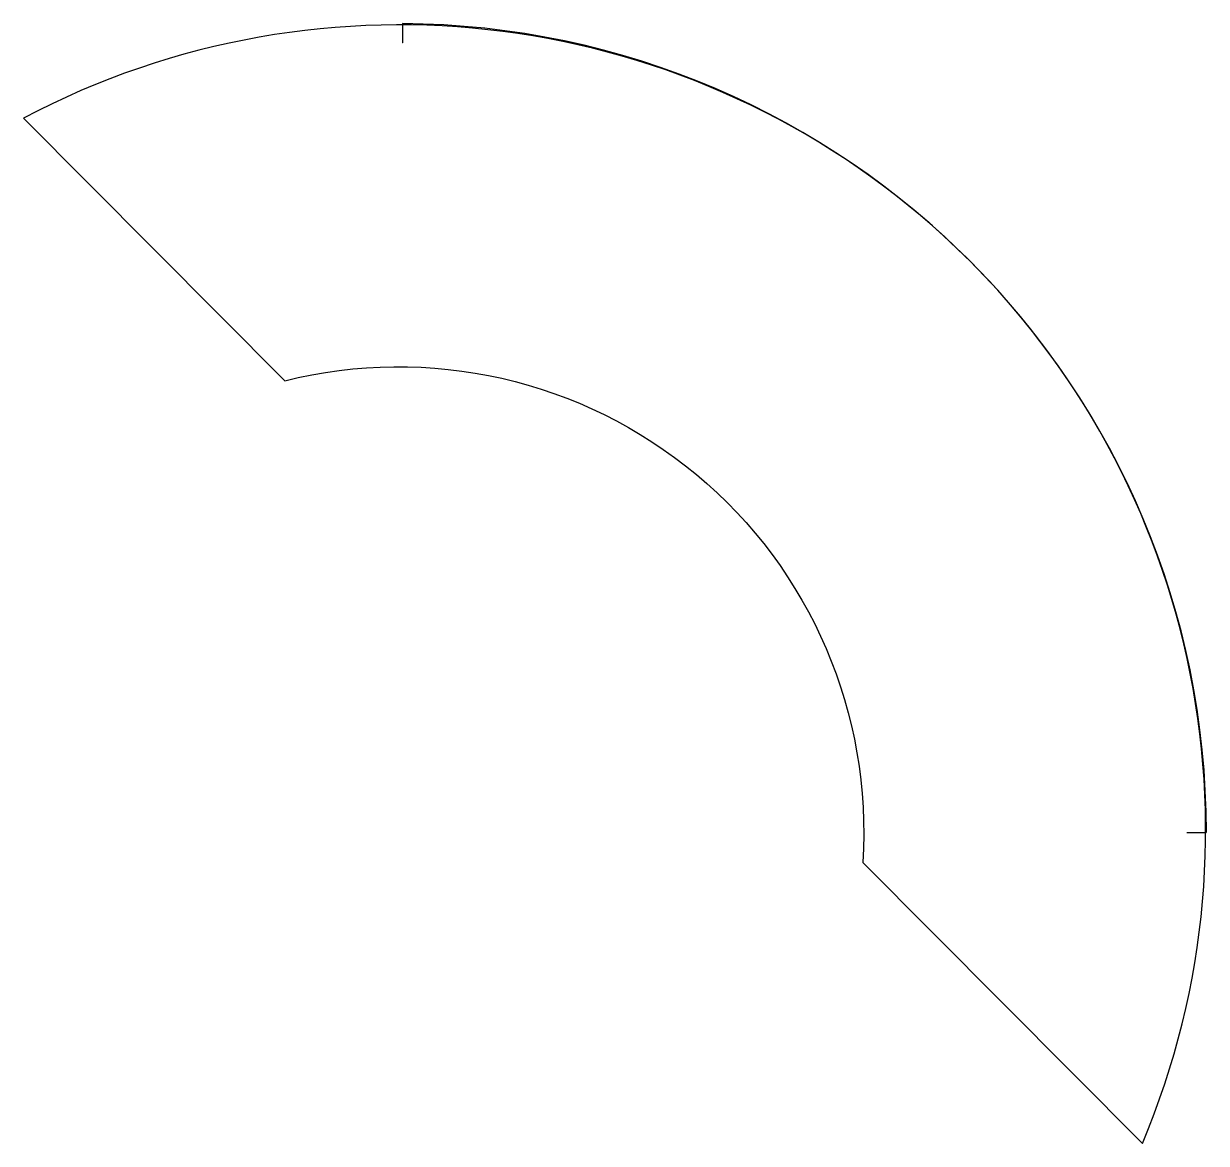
# Model space of a CAD drawing. Header units: millimetres. Extents: x -75 to 162, y -64 to 160.
import ezdxf

# ---------------------------------------------------------------- set-up
doc = ezdxf.new("R2010")
doc.units = ezdxf.units.MM
doc.layers.get('0').update_dxf_attribs({"linetype": 'CONTINUOUS'})

msp = doc.modelspace()

# ---------------------------------------------------------------- linework, layer by layer
for p, q in [((1.02, 159.64), (1.02, 155.78)), ((1.02, 155.78), (1, 155.78)), ((157.78, -2), (161.64, -2)), ((161.64, -2), (161.64, -1.94)), ((161.64, -1.94), (161.65, -1.94))]:
    msp.add_line(p, q)
msp.add_lwpolyline([(148.87, -64.11, 0.704634), (-74.64, 140.78), (-22.48, 88.26, -0.509256), (93, -8)], format="xyb", close=True)
msp.add_arc((0, -2), 161.65, 0.0207, 89.6381)

doc.saveas('drawing.dxf')
